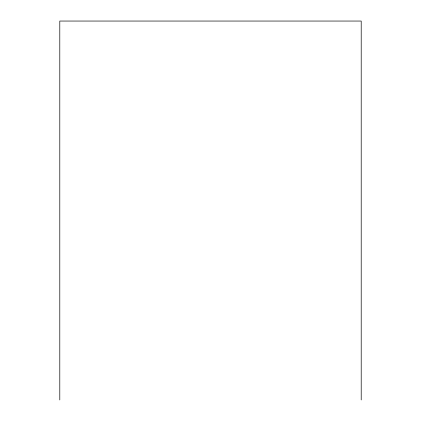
<?xml version="1.0" encoding="UTF-8"?>
<svg xmlns="http://www.w3.org/2000/svg" width="421" height="421" viewBox="0 0 421 421"><rect width="100%" height="100%" fill="white"/><g stroke="black" fill="none" stroke-linecap="round" stroke-linejoin="round"><path stroke-width="0.63" d="M361.207 399.95L361.207 21.05L59.793 21.05L59.793 399.95"/></g></svg>
